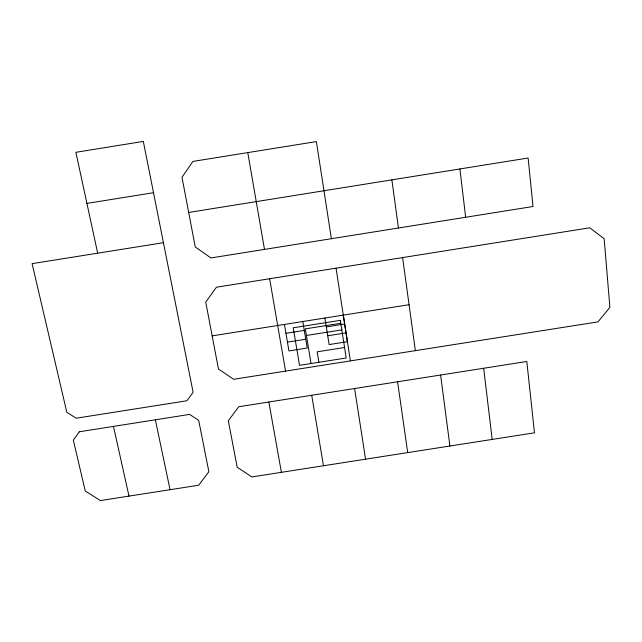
<?xml version="1.0" encoding="UTF-8"?>
<svg xmlns="http://www.w3.org/2000/svg" width="642" height="642" viewBox="0 0 642 642"><rect width="100%" height="100%" fill="white"/><g stroke="black" fill="none" stroke-linecap="round" stroke-linejoin="round"><path stroke-width="0.96" d="M86.919 203.402L153.502 192.712M188.668 212.454L528.125 158.012L533.029 206.507L210.961 257.948L195.248 246.969L181.983 177.232L192.961 161.415L316.378 141.585L331.384 238.72M163.429 242.692L32.1 263.645L66.808 412.204L76.149 418.223L186.878 400.768L193.122 392.278L143.326 141.425L75.892 152.306L97.672 253.181M269.624 278.74L216.426 287.223L205.745 302.117L218.465 369.03L233.64 379.286L597.983 321.883L609.9 307.325L604.162 238.744L589.749 227.798L269.624 278.74L285.554 371.108M212.157 335.878L409.066 304.701M340.798 323.271L305.327 328.873L311.049 363.524M285.939 333.302L304.284 330.405M326.313 326.93L344.674 324.025M306.419 335.477L341.825 329.884M287.447 342.13L305.744 339.241M327.725 335.774L346.046 332.877M344.561 347.499L317.188 351.816L318.897 362.289M365.563 459.174L251.865 476.934L237.187 467.248L228.311 420.719L238.76 406.739L526.809 361.478L534.481 432.828L365.563 459.174L354.609 388.538M113.465 426.416L129.002 496.106M155.348 419.804L170.05 489.702M268.837 402.012L281.405 472.319M247.78 152.603L264.488 249.401M284.43 324.435L288.94 350.917L307.205 348.036L302.815 321.53M311.707 395.271L323.464 465.755M324.892 318.039L329.129 344.577L347.402 341.688L336.039 268.179M343.301 315.126L350.388 360.892M397.583 381.789L407.702 452.61M402.598 257.586L415.374 350.668M391.869 179.864L398.449 227.998M440.605 375.024L449.914 446.021M483.675 368.259L492.173 439.409M459.913 168.942L465.651 217.261M79.303 431.793L73.34 440.107L85.25 490.978L100.353 500.575L198.683 485.232L208.867 471.701L198.699 420.39L189.631 414.395L79.303 431.793M340.34 320.342L293.209 327.789L299.533 365.338L346.198 357.987L340.34 320.342"/></g></svg>
